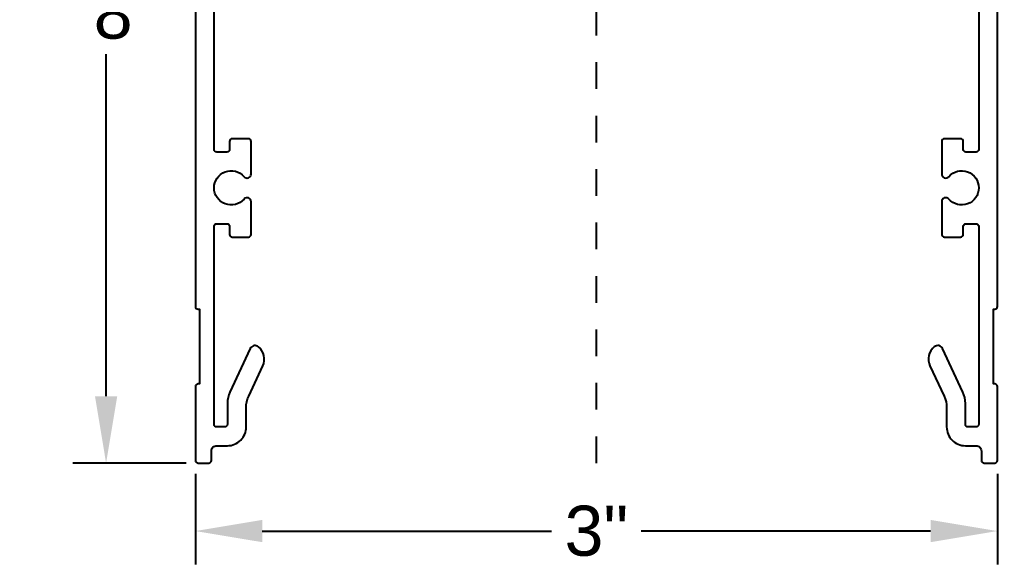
# Model space of a CAD drawing. Extents: x -2.16 to 5.62, y -0.38 to 4.41.
# Drawn here: x -2.158 to 1.5, y -0.379 to 1.66 of the extents above; entities that cross this region are included whole.
import ezdxf

# ---------------------------------------------------------------- set-up
doc = ezdxf.new("R2010")
doc.units = 0
doc.header["$LTSCALE"] = 0.5
doc.header["$MEASUREMENT"] = 0
doc.linetypes.add('PHANTOM', pattern=[0.5, 0.25, -0.05, 0.05, -0.05, 0.05, -0.05])
doc.layers.get('Defpoints').update_dxf_attribs({"linetype": 'CONTINUOUS'})
doc.layers.add('Construction', color=60, linetype='PHANTOM', plot=False)
doc.layers.add('CUST DWG', color=60, linetype='CONTINUOUS', lineweight=20)
doc.layers.add('Housing', color=150, linetype='CONTINUOUS')
doc.styles.get("Standard").update_dxf_attribs({"font": 'arial.ttf'})
doc.dimstyles.get("Standard").update_dxf_attribs({"dimtxt": 0.18, "dimasz": 0.18, "dimexe": 0.18, "dimexo": 0.0625, "dimgap": 0.09, "dimtad": 0, "dimtih": 1, "dimtoh": 1, "dimdec": 4, "dimzin": 0, "dimdsep": 46, "dimtxsty": 'Standard', "dimcen": 0.09, "dimadec": 0, "dimazin": 0, "dimtfac": 1, "dimtdec": 4, "dimtofl": 0, "dimtmove": 0, "dimatfit": 3, "dimfxl": 1, "dimtolj": 1, "dimtzin": 0, "dimarcsym": 0})

# ---------------------------------------------------------------- blocks, each defined once
blk = doc.blocks.new('*D0')
at = {"layer": 'CUST DWG', "color": 0, "lineweight": -2, "transparency": 16777216}
for p, q in [((-1.54, 3.6265), (-1.9589, 3.6265)), ((-1.8339, 3.3765), (-1.8339, 2.096)), ((-1.8339, 0.25), (-1.8339, 1.5305)), ((-1.535, 0), (-1.9589, 0))]:
    blk.add_line(p, q, dxfattribs=at)
at = {"layer": 'CUST DWG', "color": 0, "transparency": 16777216}
for points in [[(-1.8755, 3.3765), (-1.7922, 3.3765), (-1.8339, 3.6265)], [(-1.8755, 0.25), (-1.7922, 0.25), (-1.8339, 0)]]:
    blk.add_solid(points, dxfattribs=at)
at = {"layer": 'Defpoints', "color": 0, "transparency": 16777216}
for p in [(-1.49, 3.6265), (-1.485, 0), (-1.8339, 0)]:
    blk.add_point(p, dxfattribs=at)
at = {"layer": 'CUST DWG', "color": 0, "transparency": 16777216, "insert": (-1.8339, 1.8133), "char_height": 0.1875, "attachment_point": 5}
blk.add_mtext('\\A1;3{\\H1x;\\S5/8;}"', dxfattribs=at)
blk = doc.blocks.new('*D1')
at = {"layer": 'CUST DWG', "color": 0, "lineweight": -2, "transparency": 16777216}
for p, q in [((-1.5, -0.04), (-1.5, -0.3794)), ((1.5, -0.04), (1.5, -0.3794)), ((-1.25, -0.2544), (-0.1677, -0.2544)), ((1.25, -0.2544), (0.1677, -0.2544))]:
    blk.add_line(p, q, dxfattribs=at)
at = {"layer": 'CUST DWG', "color": 0, "transparency": 16777216}
for points in [[(-1.25, -0.2127), (-1.25, -0.296), (-1.5, -0.2544)], [(1.25, -0.2127), (1.25, -0.296), (1.5, -0.2544)]]:
    blk.add_solid(points, dxfattribs=at)
at = {"layer": 'Defpoints', "color": 0, "transparency": 16777216}
for p in [(-1.5, 0.01), (1.5, 0.01), (-1.5, -0.2544)]:
    blk.add_point(p, dxfattribs=at)
at = {"layer": 'CUST DWG', "color": 0, "transparency": 16777216, "insert": (0, -0.2544), "char_height": 0.1875, "attachment_point": 5}
blk.add_mtext('\\A1;3"', dxfattribs=at)

msp = doc.modelspace()

# ---------------------------------------------------------------- linework, layer by layer
at = {"layer": 'Construction', "ltscale": 0.5, "transparency": 16777216}
msp.add_line((0, 0), (0, 3.62651), dxfattribs=at)
at = {"layer": 'Housing', "linetype": 'Continuous', "lineweight": 25, "transparency": 16777216}
for points in [[(-1.5, 3.04051), (-1.5, 0.586, 0.4142136), (-1.49, 0.576), (-1.485, 0.576), (-1.485, 0.296), (-1.49, 0.296, 0.4142136), (-1.5, 0.286), (-1.5, 0.01, 0.4142136), (-1.49, -0.00032), (-1.45, 0, 0.4142136), (-1.44, 0.01), (-1.44, 0.045, -0.4142136), (-1.42, 0.065), (-1.38, 0.065, 0.4142136), (-1.31, 0.135), (-1.31, 0.20782, -0.1095178), (-1.30063, 0.25008), (-1.24768, 0.36362, 0.3421292), (-1.26391, 0.43531, 0.4903145), (-1.29475, 0.42833), (-1.37063, 0.2656, 0.1095178), (-1.38, 0.22334), (-1.38, 0.145, -0.4142136), (-1.39, 0.135), (-1.42009, 0.135, -0.4142136), (-1.43009, 0.145), (-1.43009, 0.88578, -0.4142136), (-1.42009, 0.89578), (-1.38216, 0.89578, -0.4142136), (-1.37216, 0.88578), (-1.37216, 0.85586, 0.4142136), (-1.36216, 0.84586), (-1.30152, 0.84586, 0.4142136), (-1.29152, 0.85586), (-1.29152, 0.978, 0.6940777), (-1.31785, 0.98783, -2.6785116), (-1.31785, 1.07172, 0.6940777), (-1.29152, 1.08155), (-1.29152, 1.20369, 0.4142136), (-1.30152, 1.21369), (-1.36216, 1.21369, 0.4142136), (-1.37216, 1.20369), (-1.37216, 1.17378, -0.4142136), (-1.38216, 1.16378), (-1.42009, 1.16378, -0.4142136), (-1.43009, 1.17378), (-1.43009, 2.44, -0.4142136)], [(1.4301, 2.44), (1.4301, 1.17378, -0.4142136), (1.4201, 1.16378), (1.38217, 1.16378, -0.4142136), (1.37217, 1.17378), (1.37217, 1.20369, 0.4142136), (1.36217, 1.21369), (1.30153, 1.21369, 0.4142136), (1.29153, 1.20369), (1.29153, 1.08155, 0.6940777), (1.31786, 1.07172, -2.6785116), (1.31786, 0.98783, 0.6940777), (1.29153, 0.978), (1.29153, 0.85586, 0.4142136), (1.30153, 0.84586), (1.36217, 0.84586, 0.4142136), (1.37217, 0.85586), (1.37217, 0.88578, -0.4142136), (1.38217, 0.89578), (1.4201, 0.89578, -0.4142136), (1.4301, 0.88578), (1.4301, 0.145, -0.4142136), (1.4201, 0.135), (1.39, 0.135, -0.4142136), (1.38, 0.145), (1.38, 0.22334, 0.1095178), (1.37063, 0.2656), (1.29475, 0.42833, 0.4903145), (1.26391, 0.43531, 0.3421292), (1.24769, 0.36362), (1.30063, 0.25008, -0.1095178), (1.31, 0.20782), (1.31, 0.135, 0.4142136), (1.38, 0.065), (1.42, 0.065, -0.4142136), (1.44, 0.045), (1.44, 0.01, 0.4142136), (1.45, 0), (1.49, 0, 0.4142136), (1.5, 0.01), (1.5, 0.286, 0.4142136), (1.49, 0.296), (1.485, 0.296), (1.485, 0.576), (1.49, 0.576, 0.4142136), (1.5, 0.586), (1.5, 3.04051, 0.4142136)]]:
    msp.add_lwpolyline(points, format="xyb", dxfattribs=at)

# ---------------------------------------------------------------- dimensions: what is measured, and where the dimension line sits
at = {"layer": 'CUST DWG', "transparency": 16777216}
dim = msp.add_linear_dim(base=(-1.83386, 0), p1=(-1.49, 3.62651), p2=(-1.485, 0), angle=90, dimstyle='Standard', override={"dimtxt": 0.1875, "dimasz": 0.25, "dimexe": 0.125, "dimexo": 0.05, "dimgap": 0.06, "dimlunit": 4, "dimadec": 3, "dimtdec": 3}, dxfattribs=at)
dim.commit()
dim.dimension.update_dxf_attribs({"geometry": '*D0', "text_midpoint": (-1.83386, 1.81325), "dimtype": 128})
dim = msp.add_linear_dim(base=(-1.5, -0.25438), p1=(1.5, 0.01), p2=(-1.5, 0.01), dimstyle='Standard', override={"dimtxt": 0.1875, "dimasz": 0.25, "dimexe": 0.125, "dimexo": 0.05, "dimgap": 0.06, "dimlunit": 4, "dimadec": 3, "dimtdec": 3}, dxfattribs=at)
dim.commit()
dim.dimension.update_dxf_attribs({"geometry": '*D1', "text_midpoint": (0, -0.25438), "dimtype": 128})

doc.saveas('drawing.dxf')
